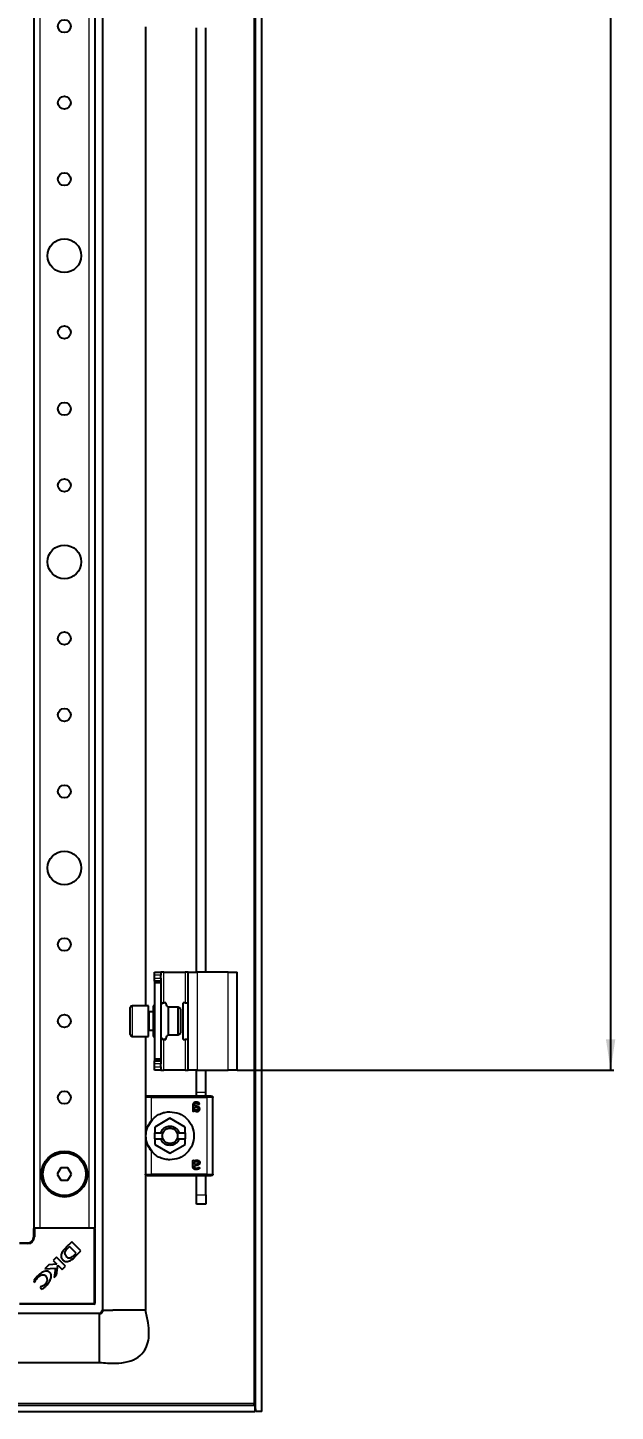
# Model space of a CAD drawing. Header units: millimetres. Extents: x -596 to 1663, y -811 to 1017.
# Drawn here: x 1471.4 to 1663.4, y -692 to -240 of the extents above; entities that cross this region are included whole.
import ezdxf

# ---------------------------------------------------------------- set-up
doc = ezdxf.new("R2010")
doc.units = ezdxf.units.MM
doc.layers.add('FORMAT', color=7, linetype='Continuous')
doc.styles.add('SLDTEXTSTYLE0', font='TXT', dxfattribs={"width": 0.75})
doc.dimstyles.new('SLDDIMSTYLE0', dxfattribs={"dimtxt": 20, "dimasz": 10, "dimexe": 0, "dimexo": 0.0625, "dimgap": 5, "dimtad": 2, "dimdec": 1, "dimrnd": 1e-09, "dimzin": 12, "dimdsep": 46, "dimtxsty": 'SLDTEXTSTYLE0', "dimsah": 1, "dimcen": 0.09, "dimadec": 0, "dimazin": 3, "dimtfac": 1, "dimtofl": 0, "dimtmove": 0, "dimatfit": 3, "dimfxl": 0, "dimfrac": 2, "dimtolj": 1, "dimtzin": 12, "dimarcsym": 0})

# ---------------------------------------------------------------- blocks, each defined once
blk = doc.blocks.new('_D_5')
at = {"layer": 'FORMAT'}
for p, q in [((1539.9, 751.54), (1662.9, 751.54)), ((1661.9, 751.54), (1661.9, -580.46)), ((1539.9, -580.46), (1662.9, -580.46))]:
    blk.add_line(p, q, dxfattribs=at)
for points in [[(1661.9, 751.54), (1660.36, 741.54), (1663.43, 741.54)], [(1661.9, -580.46), (1663.43, -570.46), (1660.36, -570.46)]]:
    blk.add_solid(points, dxfattribs=at)
at = {"layer": 'FORMAT', "insert": (1636.11, 55.99), "char_height": 20, "attachment_point": 1, "rotation": 90, "style": 'SLDTEXTSTYLE0'}
blk.add_mtext('1332', dxfattribs=at)

msp = doc.modelspace()

# ---------------------------------------------------------------- linework, layer by layer
at = {"color": 8, "linetype": 'Continuous', "lineweight": 18}
for p, q in [((1545.29, 860.44), (1545.29, -689.36)), ((1475.39, 803.04), (1475.39, -631.96)), ((1491.39, 803.04), (1491.39, -631.96)), ((1514.89, -549.46), (1512.89, -549.46)), ((1512.89, -550.46), (1514.89, -550.46)), ((1515.89, -558.46), (1515.89, -548.46)), ((1522.89, -548.46), (1522.89, -558.46)), ((1526.89, -580.46), (1526.89, -548.46)), ((1536.89, -580.46), (1536.89, -548.46)), ((1505.49, -559.46), (1505.49, -567.01)), ((1511.14, -561.46), (1511.14, -567.46)), ((1505.49, -567.01), (1505.49, -569.46)), ((1515.89, -580.46), (1515.89, -570.46)), ((1522.89, -570.46), (1522.89, -580.46)), ((1514.89, -578.46), (1512.89, -578.46)), ((1512.89, -579.46), (1514.89, -579.46)), ((1511.89, -596.89), (1511.89, -589.46)), ((1511.89, -589.46), (1529.89, -589.46)), ((1529.59, -587.76), (1526.59, -587.76)), ((1529.89, -589.46), (1529.89, -614.46)), ((1517.89, -604.46), (1517.89, -605.11)), ((1511.89, -614.46), (1511.89, -607.02)), ((1529.89, -614.46), (1511.89, -614.46)), ((1526.59, -621.26), (1529.59, -621.26)), ((1473.39, -632.26), (1473.69, -632.26)), ((1473.69, -632.26), (1473.69, -631.96)), ((1473.69, -632.26), (1473.69, -634.96)), ((1493.09, -632.26), (1473.69, -632.26)), ((1493.09, -632.26), (1493.09, -631.96)), ((1493.09, -656.66), (1493.09, -632.26)), ((1493.09, -632.26), (1493.39, -632.26)), ((1471.39, -637.26), (1468.69, -637.26)), ((1471.39, -636.96), (1471.39, -637.26)), ((1473.39, -634.96), (1473.69, -634.96)), ((1468.69, -656.66), (1493.09, -656.66)), ((1493.09, -656.66), (1493.09, -656.96)), ((1493.09, -656.66), (1493.39, -656.66)), ((1545.29, -689.36), (1449.86, -689.36))]:
    msp.add_line(p, q, dxfattribs=at)
at = {"color": 7, "linetype": 'Continuous', "lineweight": 25}
for p, q in [((1545.89, -691.96), (1545.89, 863.04)), ((1547.89, -691.96), (1547.89, 863.04)), ((1495.89, 830.04), (1495.89, -658.96)), ((1473.39, 803.04), (1473.39, -631.96)), ((1493.39, 803.04), (1493.39, -631.96)), ((1509.89, -239.63), (1509.89, -559.46)), ((1526.59, -548.46), (1526.59, -239.96)), ((1529.59, -548.46), (1529.59, -239.96)), ((1512.89, -548.46), (1514.89, -548.46)), ((1512.89, -549.46), (1512.89, -548.46)), ((1512.89, -550.46), (1512.89, -549.46)), ((1512.89, -551.46), (1512.89, -550.46)), ((1514.89, -548.46), (1514.89, -549.46)), ((1515.89, -548.46), (1514.89, -548.46)), ((1514.89, -550.46), (1514.89, -549.46)), ((1514.89, -550.46), (1514.89, -551.46)), ((1515.89, -548.46), (1522.89, -548.46)), ((1523.89, -548.46), (1522.89, -548.46)), ((1523.89, -580.46), (1523.89, -548.46)), ((1523.89, -548.46), (1526.89, -548.46)), ((1536.89, -548.46), (1526.89, -548.46)), ((1536.89, -548.46), (1539.89, -548.46)), ((1539.89, -580.46), (1539.89, -548.46)), ((1514.89, -551.46), (1512.89, -551.46)), ((1512.89, -551.46), (1512.89, -551.96)), ((1514.89, -551.96), (1512.89, -551.96)), ((1512.89, -551.96), (1512.89, -576.96)), ((1514.89, -551.46), (1514.89, -551.96)), ((1514.89, -551.96), (1514.89, -576.96)), ((1504.89, -566.71), (1504.89, -560.06)), ((1510.89, -559.46), (1505.49, -559.46)), ((1510.89, -567.01), (1510.89, -559.46)), ((1512.89, -559.46), (1512.39, -559.46)), ((1512.39, -559.46), (1512.39, -560.67)), ((1514.89, -558.46), (1515.89, -558.46)), ((1516.59, -558.46), (1515.89, -558.46)), ((1516.59, -558.46), (1516.59, -558.91)), ((1520.52, -559.96), (1517.39, -559.96)), ((1517.39, -568.96), (1517.39, -559.96)), ((1521.39, -560.46), (1520.52, -559.96)), ((1520.52, -568.96), (1520.52, -559.96)), ((1521.39, -568.46), (1521.39, -560.46)), ((1522.19, -570.46), (1522.19, -558.46)), ((1522.89, -558.46), (1522.19, -558.46)), ((1522.89, -558.46), (1523.89, -558.46)), ((1512.39, -561.46), (1511.14, -561.46)), ((1512.39, -560.67), (1512.39, -569.46)), ((1504.89, -568.86), (1504.89, -566.71)), ((1505.49, -569.46), (1510.89, -569.46)), ((1509.89, -569.46), (1509.89, -589.28)), ((1510.89, -569.46), (1510.89, -567.01)), ((1511.14, -567.46), (1512.39, -567.46)), ((1512.39, -569.46), (1512.89, -569.46)), ((1517.39, -568.96), (1520.52, -568.96)), ((1520.52, -568.96), (1521.39, -568.46)), ((1515.89, -570.46), (1514.89, -570.46)), ((1515.89, -570.46), (1516.59, -570.46)), ((1516.59, -570.01), (1516.59, -570.46)), ((1522.19, -570.46), (1522.89, -570.46)), ((1523.89, -570.46), (1522.89, -570.46)), ((1514.89, -576.96), (1512.89, -576.96)), ((1512.89, -576.96), (1512.89, -577.46)), ((1512.89, -578.46), (1512.89, -577.46)), ((1512.89, -577.46), (1514.89, -577.46)), ((1512.89, -579.46), (1512.89, -578.46)), ((1514.89, -576.96), (1514.89, -577.46)), ((1514.89, -577.46), (1514.89, -578.46)), ((1514.89, -579.46), (1514.89, -578.46)), ((1512.89, -580.46), (1512.89, -579.46)), ((1514.89, -580.46), (1512.89, -580.46)), ((1514.89, -579.46), (1514.89, -580.46)), ((1514.89, -580.46), (1515.89, -580.46)), ((1522.89, -580.46), (1515.89, -580.46)), ((1522.89, -580.46), (1523.89, -580.46)), ((1526.89, -580.46), (1523.89, -580.46)), ((1526.59, -587.76), (1526.59, -580.46)), ((1526.89, -580.46), (1536.89, -580.46)), ((1529.59, -587.76), (1529.59, -580.46)), ((1539.89, -580.46), (1536.89, -580.46)), ((1509.89, -589.46), (1509.89, -614.46)), ((1529.89, -588.96), (1511.89, -588.96)), ((1525.33, -592), (1525.33, -593.86)), ((1525.86, -592.25), (1525.86, -592.03)), ((1526.59, -589.01), (1526.59, -587.76)), ((1529.59, -589.01), (1529.59, -587.76)), ((1530.49, -588.96), (1530.24, -588.96)), ((1531.89, -614.46), (1531.89, -589.46)), ((1510.72, -598.83), (1512.23, -596.57)), ((1517.89, -596.24), (1512.94, -599.1)), ((1522.84, -599.1), (1517.89, -596.24)), ((1525.79, -593.86), (1525.79, -593.58)), ((1526.18, -593.89), (1525.79, -593.58)), ((1526.24, -592.25), (1525.86, -592.25)), ((1525.86, -592.6), (1526.29, -592.6)), ((1525.86, -593.19), (1525.86, -592.6)), ((1512.94, -599.1), (1512.94, -600.96)), ((1512.94, -602.96), (1512.94, -600.96)), ((1512.94, -600.96), (1514.9, -600.96)), ((1515.6, -600.96), (1514.9, -600.96)), ((1520.88, -600.96), (1520.18, -600.96)), ((1520.88, -600.96), (1522.84, -600.96)), ((1522.84, -600.96), (1522.84, -599.1)), ((1522.84, -600.96), (1522.84, -602.96)), ((1512.23, -607.34), (1510.72, -605.08)), ((1512.94, -602.96), (1512.94, -604.81)), ((1512.94, -602.96), (1514.9, -602.96)), ((1512.94, -604.81), (1517.89, -607.67)), ((1514.9, -602.96), (1515.6, -602.96)), ((1517.89, -607.67), (1522.84, -604.81)), ((1520.18, -602.96), (1520.88, -602.96)), ((1520.88, -602.96), (1522.84, -602.96)), ((1522.84, -604.81), (1522.84, -602.96)), ((1525.33, -611.91), (1525.33, -610.05)), ((1525.79, -610.05), (1525.79, -610.33)), ((1482.24, -612.46), (1481.08, -614.46)), ((1481.08, -614.46), (1482.24, -616.46)), ((1484.54, -612.46), (1482.24, -612.46)), ((1485.7, -614.46), (1484.54, -612.46)), ((1484.54, -616.46), (1485.7, -614.46)), ((1509.89, -614.63), (1509.89, -658.96)), ((1525.86, -611.31), (1525.86, -610.72)), ((1526.29, -611.31), (1525.86, -611.31)), ((1526.24, -611.66), (1525.86, -611.66)), ((1525.86, -611.66), (1525.86, -611.88)), ((1482.24, -616.46), (1484.54, -616.46)), ((1511.89, -614.96), (1529.89, -614.96)), ((1526.59, -621.26), (1526.59, -614.96)), ((1529.59, -621.26), (1529.59, -614.96)), ((1530.24, -614.96), (1530.49, -614.96)), ((1526.59, -624.26), (1526.59, -621.26)), ((1529.59, -621.26), (1529.59, -624.26)), ((1529.59, -624.26), (1526.59, -624.26)), ((1473.39, -631.96), (1473.69, -631.96)), ((1473.39, -634.96), (1473.39, -632.26)), ((1473.69, -631.96), (1474.34, -631.96)), ((1474.34, -631.96), (1475.39, -631.96)), ((1475.39, -631.96), (1491.39, -631.96)), ((1491.39, -631.96), (1492.44, -631.96)), ((1492.44, -631.96), (1493.09, -631.96)), ((1493.09, -631.96), (1493.39, -631.96)), ((1493.39, -632.26), (1493.39, -656.66)), ((1468.69, -636.96), (1471.39, -636.96)), ((1485.78, -636.6), (1483.89, -638.49)), ((1488.74, -639.56), (1485.78, -636.6)), ((1480.78, -641.61), (1479.72, -642.66)), ((1483.74, -644.57), (1480.78, -641.61)), ((1483.89, -638.49), (1483.87, -638.51)), ((1485.04, -638.08), (1484.38, -638.76)), ((1487.22, -640.26), (1485.04, -638.08)), ((1486.5, -641.01), (1487.22, -640.26)), ((1486.75, -641.55), (1488.74, -639.56)), ((1478.31, -644.08), (1477.02, -645.37)), ((1477.02, -645.37), (1480.49, -645.19)), ((1480.97, -643.91), (1478.31, -644.08)), ((1479.72, -642.66), (1480.97, -643.91)), ((1480.49, -645.19), (1480.02, -648.29)), ((1480.82, -647.49), (1481.3, -644.22)), ((1481.3, -644.22), (1482.69, -645.61)), ((1482.69, -645.61), (1483.74, -644.57)), ((1473.39, -649.33), (1473.64, -649.84)), ((1473.64, -649.84), (1473.75, -649.73)), ((1480.02, -648.29), (1480.82, -647.49)), ((1475.59, -651.27), (1475.45, -651.41)), ((1475.45, -651.41), (1475.79, -652.1)), ((1493.09, -656.96), (1468.69, -656.96)), ((1499.32, -658.96), (1499.26, -658.96)), ((1506.46, -658.96), (1499.32, -658.96)), ((1506.61, -658.96), (1506.46, -658.96)), ((1508.91, -658.96), (1506.61, -658.96)), ((1509.89, -658.96), (1508.91, -658.96)), ((1494.89, -659.96), (1438.39, -659.96)), ((1494.89, -675.96), (1494.89, -660.28)), ((806.89, -675.96), (1494.89, -675.96)), ((756.19, -689.96), (1545.59, -689.96)), ((1545.29, -689.36), (1545.49, -689.96)), ((1545.59, -689.96), (1545.59, -691.96)), ((756.19, -691.96), (1545.59, -691.96)), ((1547.89, -691.96), (1545.89, -691.96))]:
    msp.add_line(p, q, dxfattribs=at)
for centre, radius in [((1483.39, -239.46), 2.1), ((1483.39, -264.46), 2.1), ((1483.39, -289.46), 2.1), ((1483.39, -314.46), 5.5), ((1483.39, -339.46), 2.1), ((1483.39, -364.46), 2.1), ((1483.39, -389.46), 2.1), ((1483.39, -414.46), 5.5), ((1483.39, -439.46), 2.1), ((1483.39, -464.46), 2.1), ((1483.39, -489.46), 2.1), ((1483.39, -514.46), 5.5), ((1483.39, -539.46), 2.1), ((1483.39, -564.46), 2.1), ((1483.39, -589.46), 2.1), ((1483.39, -614.46), 7.5), ((1483.39, -614.46), 7)]:
    msp.add_circle(centre, radius, dxfattribs=at)
for centre, radius, start, end in [((1505.49, -560.06), 0.6, 90, 180), ((1511.14, -561.21), 0.25, 180, 270), ((1505.49, -568.86), 0.6, 180, 270), ((1511.14, -567.71), 0.25, 90, 180), ((1473.69, -632.26), 0.3, 90, 180), ((1493.09, -632.26), 0.3, 0, 90), ((1471.39, -634.96), 2, 270, 0), ((1483.09, -638.35), 4.87, 290.3445, 318.7777), ((1482.32, -636.53), 6.12, 306.9888, 313.0744), ((1476.32, -649.36), 1.94, 53.3097, 142.3464), ((1475.88, -648.96), 1.97, 308.454, 35.887), ((1493.09, -656.66), 0.3, 270, 0)]:
    msp.add_arc(centre, radius, start, end, dxfattribs=at)
at = {"color": 8, "linetype": 'Continuous', "lineweight": 18}
msp.add_arc((1471.39, -634.96), 2.3, 270, 0, dxfattribs=at)
at = {"color": 7, "linetype": 'Continuous', "lineweight": 25}
for points, knots in [([(1517.39, -559.96), (1517.22, -559.8), (1516.87, -559.5), (1516.67, -558.93), (1516.31, -558.62), (1515.97, -558.49), (1515.61, -558.53), (1515.26, -558.72), (1515.01, -559.08), (1514.93, -559.37), (1514.89, -559.52)], [0, 0, 0, 0, 0.1856756, 0.3710252, 0.4669372, 0.5621716, 0.6563466, 0.7515528, 0.8738418, 1, 1, 1, 1]), ([(1514.89, -569.39), (1514.93, -569.54), (1515.01, -569.83), (1515.26, -570.19), (1515.61, -570.38), (1515.97, -570.42), (1516.31, -570.29), (1516.67, -569.98), (1516.87, -569.42), (1517.22, -569.11), (1517.39, -568.96)], [0, 0, 0, 0, 0.126158, 0.248447, 0.343653, 0.437828, 0.533063, 0.628975, 0.814324, 1, 1, 1, 1]), ([(1526.44, -590.96), (1526.3, -590.96), (1526.07, -590.97), (1525.79, -591.07), (1525.6, -591.19), (1525.46, -591.35), (1525.35, -591.63), (1525.34, -591.85), (1525.33, -592)], [0, 0, 0, 0, 0.250089, 0.382495, 0.500259, 0.622163, 0.750133, 1, 1, 1, 1]), ([(1525.86, -592.03), (1525.86, -591.94), (1525.87, -591.81), (1525.93, -591.64), (1526, -591.53), (1526.11, -591.45), (1526.23, -591.4), (1526.37, -591.37), (1526.45, -591.37), (1526.5, -591.37)], [0, 0, 0, 0, 0.250023, 0.382539, 0.499802, 0.620838, 0.749652, 0.874777, 1, 1, 1, 1]), ([(1527.51, -591.45), (1527.51, -591.4), (1527.51, -591.31), (1527.44, -591.22), (1527.31, -591.14), (1526.98, -591.01), (1526.66, -590.98), (1526.44, -590.96)], [0, 0, 0, 0, 0.124693, 0.187182, 0.249773, 0.500039, 1, 1, 1, 1]), ([(1526.5, -591.37), (1526.66, -591.39), (1526.9, -591.41), (1527.16, -591.54), (1527.28, -591.61), (1527.35, -591.65), (1527.39, -591.66), (1527.41, -591.66)], [0, 0, 0, 0, 0.4987, 0.749508, 0.874949, 0.946783, 1, 1, 1, 1]), ([(1527.41, -591.66), (1527.42, -591.66), (1527.43, -591.66), (1527.45, -591.65), (1527.47, -591.63), (1527.48, -591.61), (1527.5, -591.57), (1527.5, -591.53), (1527.51, -591.49), (1527.51, -591.47), (1527.51, -591.45)], [0, 0, 0, 0, 0.128825, 0.180169, 0.243397, 0.36986, 0.499864, 0.749649, 0.843476, 1, 1, 1, 1]), ([(1525.33, -593.86), (1525.33, -593.88), (1525.33, -593.89), (1525.35, -593.91), (1525.37, -593.93), (1525.45, -593.95), (1525.51, -593.96), (1525.56, -593.96)], [0, 0, 0, 0, 0.124881, 0.183376, 0.250934, 0.500336, 1, 1, 1, 1]), ([(1525.56, -593.96), (1525.61, -593.95), (1525.67, -593.95), (1525.75, -593.94), (1525.78, -593.91), (1525.79, -593.89), (1525.79, -593.87), (1525.79, -593.86)], [0, 0, 0, 0, 0.499718, 0.749437, 0.810587, 0.875078, 1, 1, 1, 1]), ([(1525.79, -593.58), (1525.91, -593.7), (1526.1, -593.87), (1526.38, -593.98), (1526.54, -594.01), (1526.62, -594.01), (1526.67, -594.01)], [0, 0, 0, 0, 0.499113, 0.749325, 0.874665, 1, 1, 1, 1]), ([(1526.58, -593.6), (1526.51, -593.6), (1526.37, -593.58), (1526.11, -593.45), (1525.96, -593.29), (1525.86, -593.19)], [0, 0, 0, 0, 0.249939, 0.499864, 1, 1, 1, 1]), ([(1527.63, -593.17), (1527.62, -593.09), (1527.61, -592.94), (1527.52, -592.72), (1527.36, -592.54), (1527.1, -592.37), (1526.71, -592.27), (1526.4, -592.26), (1526.24, -592.25)], [0, 0, 0, 0, 0.125049, 0.249886, 0.370856, 0.49982, 0.749609, 1, 1, 1, 1]), ([(1526.29, -592.6), (1526.39, -592.61), (1526.57, -592.61), (1526.8, -592.67), (1526.94, -592.77), (1527.03, -592.87), (1527.09, -593), (1527.09, -593.09), (1527.1, -593.13)], [0, 0, 0, 0, 0.279652, 0.500248, 0.629485, 0.750186, 0.875763, 1, 1, 1, 1]), ([(1527.1, -593.13), (1527.09, -593.2), (1527.08, -593.3), (1527.02, -593.41), (1526.95, -593.49), (1526.87, -593.54), (1526.78, -593.58), (1526.68, -593.6), (1526.61, -593.6), (1526.58, -593.6)], [0, 0, 0, 0, 0.249168, 0.373635, 0.49939, 0.619394, 0.749656, 0.87477, 1, 1, 1, 1]), ([(1526.67, -594.01), (1526.79, -594.01), (1526.97, -594), (1527.2, -593.91), (1527.35, -593.81), (1527.47, -593.68), (1527.6, -593.47), (1527.61, -593.29), (1527.63, -593.17)], [0, 0, 0, 0, 0.25007, 0.379181, 0.500499, 0.62417, 0.750842, 1, 1, 1, 1]), ([(1511.89, -607.02), (1511.6, -606.64), (1511.03, -605.89), (1510.48, -604.64), (1510.13, -603.36), (1510, -601.95), (1510.13, -600.55), (1510.48, -599.27), (1511.04, -598.02), (1511.61, -597.27), (1511.89, -596.89)], [0, 0, 0, 0, 0.125762, 0.25037, 0.375307, 0.500139, 0.62481, 0.749763, 0.874888, 1, 1, 1, 1]), ([(1525.33, -610.05), (1525.33, -610.04), (1525.33, -610.02), (1525.35, -610), (1525.37, -609.98), (1525.45, -609.96), (1525.51, -609.96), (1525.56, -609.96)], [0, 0, 0, 0, 0.124884, 0.1863766, 0.2509142, 0.5003223, 1, 1, 1, 1]), ([(1525.56, -609.96), (1525.61, -609.96), (1525.67, -609.96), (1525.73, -609.97), (1525.76, -609.98), (1525.78, -610), (1525.79, -610.02), (1525.79, -610.04), (1525.79, -610.05)], [0, 0, 0, 0, 0.499162, 0.644242, 0.749698, 0.813605, 0.875217, 1, 1, 1, 1]), ([(1525.79, -610.33), (1525.91, -610.21), (1526.1, -610.04), (1526.41, -609.91), (1526.58, -609.9), (1526.67, -609.9)], [0, 0, 0, 0, 0.499364, 0.749701, 1, 1, 1, 1]), ([(1526.67, -609.9), (1526.79, -609.9), (1526.97, -609.91), (1527.2, -610), (1527.35, -610.1), (1527.47, -610.23), (1527.6, -610.44), (1527.61, -610.62), (1527.63, -610.74)], [0, 0, 0, 0, 0.25007, 0.379559, 0.500499, 0.624556, 0.750843, 1, 1, 1, 1]), ([(1526.44, -612.96), (1526.37, -612.95), (1526.22, -612.95), (1526, -612.91), (1525.79, -612.84), (1525.6, -612.73), (1525.46, -612.56), (1525.35, -612.28), (1525.34, -612.06), (1525.33, -611.91)], [0, 0, 0, 0, 0.125255, 0.250437, 0.383066, 0.500493, 0.622629, 0.75025, 1, 1, 1, 1]), ([(1525.86, -610.72), (1525.96, -610.62), (1526.11, -610.46), (1526.33, -610.35), (1526.47, -610.31), (1526.55, -610.31), (1526.58, -610.31)], [0, 0, 0, 0, 0.499765, 0.749504, 0.874771, 1, 1, 1, 1]), ([(1525.86, -611.88), (1525.86, -611.92), (1525.86, -612.01), (1525.89, -612.15), (1525.93, -612.28), (1526, -612.39), (1526.11, -612.47), (1526.27, -612.53), (1526.41, -612.54), (1526.5, -612.54)], [0, 0, 0, 0, 0.125295, 0.250514, 0.383518, 0.50035, 0.621938, 0.750243, 1, 1, 1, 1]), ([(1527.63, -610.74), (1527.62, -610.78), (1527.62, -610.86), (1527.59, -611.01), (1527.52, -611.19), (1527.36, -611.37), (1527.09, -611.54), (1526.71, -611.64), (1526.4, -611.66), (1526.24, -611.66)], [0, 0, 0, 0, 0.062637, 0.125278, 0.250072, 0.374841, 0.499994, 0.749696, 1, 1, 1, 1]), ([(1527.1, -610.78), (1527.09, -610.82), (1527.09, -610.92), (1527.03, -611.04), (1526.94, -611.14), (1526.8, -611.24), (1526.57, -611.3), (1526.39, -611.3), (1526.29, -611.31)], [0, 0, 0, 0, 0.124446, 0.249795, 0.37, 0.499734, 0.719932, 1, 1, 1, 1]), ([(1527.51, -612.46), (1527.51, -612.49), (1527.51, -612.54), (1527.49, -612.62), (1527.44, -612.69), (1527.31, -612.77), (1526.98, -612.9), (1526.66, -612.94), (1526.44, -612.96)], [0, 0, 0, 0, 0.062686, 0.125173, 0.187628, 0.250185, 0.500314, 1, 1, 1, 1]), ([(1526.5, -612.54), (1526.66, -612.53), (1526.97, -612.5), (1527.23, -612.29), (1527.39, -612.25), (1527.41, -612.25)], [0, 0, 0, 0, 0.498852, 0.946609, 1, 1, 1, 1]), ([(1526.58, -610.31), (1526.65, -610.31), (1526.75, -610.32), (1526.87, -610.37), (1526.95, -610.42), (1527.02, -610.5), (1527.07, -610.58), (1527.09, -610.68), (1527.09, -610.75), (1527.1, -610.78)], [0, 0, 0, 0, 0.249623, 0.37714, 0.499734, 0.62273, 0.749812, 0.874876, 1, 1, 1, 1]), ([(1527.41, -612.25), (1527.42, -612.25), (1527.43, -612.25), (1527.45, -612.26), (1527.47, -612.28), (1527.48, -612.3), (1527.51, -612.36), (1527.51, -612.42), (1527.51, -612.46)], [0, 0, 0, 0, 0.13107, 0.182437, 0.243796, 0.371388, 0.500442, 1, 1, 1, 1]), ([(1482.74, -639.84), (1482.63, -640.04), (1482.43, -640.43), (1482.31, -641.06), (1482.35, -641.66), (1482.55, -642.19), (1482.91, -642.63), (1483.42, -642.92), (1484.08, -643.04), (1484.53, -642.95), (1484.78, -642.91)], [0, 0, 0, 0, 0.138091, 0.265455, 0.384013, 0.496103, 0.605759, 0.71979, 0.847662, 1, 1, 1, 1]), ([(1483.42, -639), (1483.28, -639.14), (1483.04, -639.41), (1482.83, -639.71), (1482.74, -639.84)], [0, 0, 0, 0, 0.55183, 1, 1, 1, 1]), ([(1483.87, -638.51), (1483.8, -638.59), (1483.65, -638.75), (1483.5, -638.91), (1483.42, -639)], [0, 0, 0, 0, 0.486421, 1, 1, 1, 1]), ([(1484.38, -638.76), (1484.19, -638.96), (1483.84, -639.33), (1483.51, -639.87), (1483.45, -640.32), (1483.52, -640.66), (1483.71, -641.01), (1483.91, -641.22), (1484.01, -641.34)], [0, 0, 0, 0, 0.274676, 0.503042, 0.607381, 0.716579, 0.843412, 1, 1, 1, 1]), ([(1484.01, -641.34), (1484.11, -641.43), (1484.28, -641.6), (1484.56, -641.78), (1484.83, -641.87), (1485.16, -641.87), (1485.56, -641.71), (1485.84, -641.53), (1486, -641.43)], [0, 0, 0, 0, 0.1768081, 0.3192306, 0.4393795, 0.5523951, 0.7492045, 1, 1, 1, 1]), ([(1478.73, -646.7), (1478.56, -646.56), (1478.23, -646.28), (1477.53, -646.11), (1476.66, -646.24), (1475.58, -646.81), (1474.89, -647.45), (1474.5, -647.82)], [0, 0, 0, 0, 0.130532, 0.266031, 0.423997, 0.666819, 1, 1, 1, 1]), ([(1474.5, -647.82), (1474.25, -648.08), (1473.82, -648.55), (1473.52, -649.1), (1473.39, -649.33)], [0, 0, 0, 0, 0.577653, 1, 1, 1, 1]), ([(1473.75, -649.73), (1473.89, -649.42), (1474.16, -648.84), (1474.59, -648.38), (1474.78, -648.18)], [0, 0, 0, 0, 0.547643, 1, 1, 1, 1]), ([(1477.11, -650.5), (1476.85, -650.72), (1476.4, -651.1), (1475.83, -651.22), (1475.59, -651.27)], [0, 0, 0, 0, 0.5796082, 1, 1, 1, 1]), ([(1475.79, -652.1), (1476.13, -651.92), (1476.76, -651.58), (1477.28, -651.09), (1477.52, -650.86)], [0, 0, 0, 0, 0.5368, 1, 1, 1, 1]), ([(1477.52, -650.86), (1477.85, -650.49), (1478.47, -649.79), (1479.02, -648.62), (1479.15, -647.68), (1479, -647.04), (1478.82, -646.81), (1478.73, -646.7)], [0, 0, 0, 0, 0.315674, 0.58952, 0.813199, 0.909026, 1, 1, 1, 1]), ([(1495.93, -658.96), (1495.91, -659.09), (1495.88, -659.34), (1495.75, -659.53), (1495.63, -659.62), (1495.58, -659.73), (1495.56, -659.8), (1495.54, -659.85), (1495.53, -659.89), (1495.51, -659.93), (1495.48, -659.98), (1495.42, -660.03), (1495.3, -660.09), (1495.11, -660.13), (1494.97, -660.12), (1494.89, -660.12)], [0, 0, 0, 0, 0.233411, 0.418546, 0.549351, 0.595026, 0.631329, 0.647111, 0.661994, 0.676639, 0.691742, 0.725563, 0.766794, 0.872627, 1, 1, 1, 1]), ([(1494.89, -675.96), (1496.62, -676.12), (1499.76, -676.43), (1504.08, -675.91), (1507.52, -674.49), (1509.73, -672.17), (1510.82, -669.4), (1511.14, -666.35), (1510.84, -662.79), (1510.22, -660.3), (1509.89, -658.96)], [0, 0, 0, 0, 0.176713, 0.320911, 0.440308, 0.54837, 0.6374, 0.738878, 0.858543, 1, 1, 1, 1]), ([(1495.89, -658.96), (1495.74, -659.18), (1495.47, -659.58), (1495.07, -659.84), (1494.89, -659.96)], [0, 0, 0, 0, 0.5615605, 1, 1, 1, 1]), ([(1496, -658.96), (1496.03, -658.96), (1496.12, -658.96), (1496.57, -658.96), (1496.87, -658.96)], [0, 0, 0, 0, 0.356727, 1, 1, 1, 1]), ([(1545.59, -689.96), (1545.54, -689.96), (1545.49, -689.89), (1545.39, -689.67), (1545.34, -689.51), (1545.29, -689.36)], [0, 0, 0, 0, 0.5, 0.5, 1, 1, 1, 1]), ([(1545.59, -690.27), (1545.63, -690.4), (1545.83, -690.96), (1545.86, -691.52), (1545.89, -691.96)], [0, 0, 0, 0, 0.226541, 1, 1, 1, 1])]:
    msp.add_open_spline(points, degree=3, knots=knots, dxfattribs=at)
for points in [[(1510.39, -588.96), (1510.32, -588.96), (1510.19, -588.98), (1510.03, -589.09), (1509.91, -589.26), (1509.9, -589.39), (1509.89, -589.46)], [(1511.89, -588.96), (1511.69, -588.96), (1511.3, -588.96), (1510.8, -588.96), (1510.46, -588.96), (1510.41, -588.96), (1510.39, -588.96)], [(1531.39, -588.96), (1531.37, -588.96), (1531.32, -588.96), (1530.98, -588.96), (1530.48, -588.96), (1530.09, -588.96), (1529.89, -588.96)], [(1531.39, -588.96), (1531.46, -588.96), (1531.59, -588.98), (1531.75, -589.09), (1531.87, -589.26), (1531.88, -589.39), (1531.89, -589.46)], [(1511.89, -596.89), (1512.28, -596.48), (1513.07, -595.66), (1514.56, -594.79), (1516.18, -594.21), (1517.32, -594.14), (1517.89, -594.11)], [(1517.89, -594.11), (1518.92, -594.22), (1520.97, -594.46), (1523.59, -596.27), (1525.33, -598.87), (1525.94, -601.96), (1525.33, -605.04), (1523.59, -607.64), (1520.97, -609.45), (1518.92, -609.69), (1517.89, -609.81)], [(1514.9, -600.96), (1515.04, -600.65), (1515.3, -600.05), (1516.02, -599.36), (1516.91, -598.91), (1517.89, -598.75), (1518.87, -598.91), (1519.76, -599.36), (1520.48, -600.05), (1520.74, -600.65), (1520.88, -600.96)], [(1515.6, -602.96), (1515.54, -602.79), (1515.42, -602.47), (1515.37, -601.96), (1515.42, -601.44), (1515.54, -601.12), (1515.6, -600.96)], [(1515.6, -600.96), (1515.71, -600.74), (1515.94, -600.32), (1516.5, -599.84), (1517.16, -599.52), (1517.65, -599.48), (1517.89, -599.46)], [(1517.89, -599.46), (1518.13, -599.48), (1518.62, -599.52), (1519.28, -599.84), (1519.84, -600.32), (1520.07, -600.74), (1520.18, -600.96)], [(1520.18, -600.96), (1520.24, -601.12), (1520.36, -601.44), (1520.41, -601.96), (1520.36, -602.47), (1520.24, -602.79), (1520.18, -602.96)], [(1517.89, -605.11), (1517.56, -605.08), (1516.91, -605.02), (1516.02, -604.55), (1515.3, -603.86), (1515.04, -603.26), (1514.9, -602.96)], [(1517.89, -604.46), (1517.65, -604.44), (1517.16, -604.39), (1516.5, -604.07), (1515.94, -603.6), (1515.71, -603.17), (1515.6, -602.96)], [(1520.88, -602.96), (1520.74, -603.26), (1520.48, -603.86), (1519.76, -604.55), (1518.87, -605.02), (1518.22, -605.08), (1517.89, -605.11)], [(1520.18, -602.96), (1520.07, -603.17), (1519.84, -603.6), (1519.28, -604.07), (1518.62, -604.39), (1518.13, -604.44), (1517.89, -604.46)], [(1517.89, -609.81), (1517.32, -609.77), (1516.18, -609.7), (1514.56, -609.12), (1513.07, -608.25), (1512.28, -607.43), (1511.89, -607.02)], [(1510.39, -614.96), (1510.32, -614.95), (1510.19, -614.93), (1510.03, -614.82), (1509.91, -614.65), (1509.9, -614.52), (1509.89, -614.46)], [(1531.89, -614.46), (1531.88, -614.52), (1531.87, -614.65), (1531.75, -614.82), (1531.59, -614.93), (1531.46, -614.95), (1531.39, -614.96)], [(1510.39, -614.96), (1510.41, -614.96), (1510.46, -614.96), (1510.8, -614.96), (1511.3, -614.96), (1511.69, -614.96), (1511.89, -614.96)], [(1529.89, -614.96), (1530.09, -614.96), (1530.48, -614.96), (1530.98, -614.96), (1531.32, -614.96), (1531.37, -614.96), (1531.39, -614.96)], [(1496.87, -658.96), (1497.19, -658.96), (1497.84, -658.96), (1498.79, -658.96), (1499.26, -658.96)]]:
    msp.add_open_spline(points, degree=3, dxfattribs=at)
at = {"color": 8, "linetype": 'Continuous', "lineweight": 18}
for points in [[(1511.89, -589.46), (1511.63, -589.46), (1511.1, -589.46), (1510.44, -589.46), (1509.98, -589.46), (1509.92, -589.46), (1509.89, -589.46)], [(1511.89, -588.96), (1511.89, -588.96), (1511.89, -588.98), (1511.89, -589.09), (1511.89, -589.26), (1511.89, -589.39), (1511.89, -589.46)], [(1529.89, -589.46), (1529.89, -589.39), (1529.89, -589.26), (1529.89, -589.09), (1529.89, -588.98), (1529.89, -588.96), (1529.89, -588.96)], [(1531.89, -589.46), (1531.86, -589.46), (1531.8, -589.46), (1531.34, -589.46), (1530.68, -589.46), (1530.15, -589.46), (1529.89, -589.46)], [(1509.89, -614.46), (1509.92, -614.46), (1509.98, -614.46), (1510.44, -614.46), (1511.1, -614.46), (1511.63, -614.46), (1511.89, -614.46)], [(1511.89, -614.46), (1511.89, -614.52), (1511.89, -614.65), (1511.89, -614.82), (1511.89, -614.93), (1511.89, -614.95), (1511.89, -614.96)], [(1529.89, -614.96), (1529.89, -614.95), (1529.89, -614.93), (1529.89, -614.82), (1529.89, -614.65), (1529.89, -614.52), (1529.89, -614.46)], [(1529.89, -614.46), (1530.15, -614.46), (1530.68, -614.46), (1531.34, -614.46), (1531.8, -614.46), (1531.86, -614.46), (1531.89, -614.46)]]:
    msp.add_open_spline(points, degree=3, dxfattribs=at)

# ---------------------------------------------------------------- dimensions: what is measured, and where the dimension line sits
at = {"layer": 'FORMAT'}
dim = msp.add_linear_dim(base=(1661.9, -580.46), p1=(1539.89, 751.54), p2=(1539.89, -580.46), angle=90, dimstyle='SLDDIMSTYLE0', dxfattribs=at)
dim.commit()
dim.dimension.update_dxf_attribs({"geometry": '_D_5', "text_midpoint": (1661.9, 85.54), "dimtype": 160})

doc.saveas('drawing.dxf')
